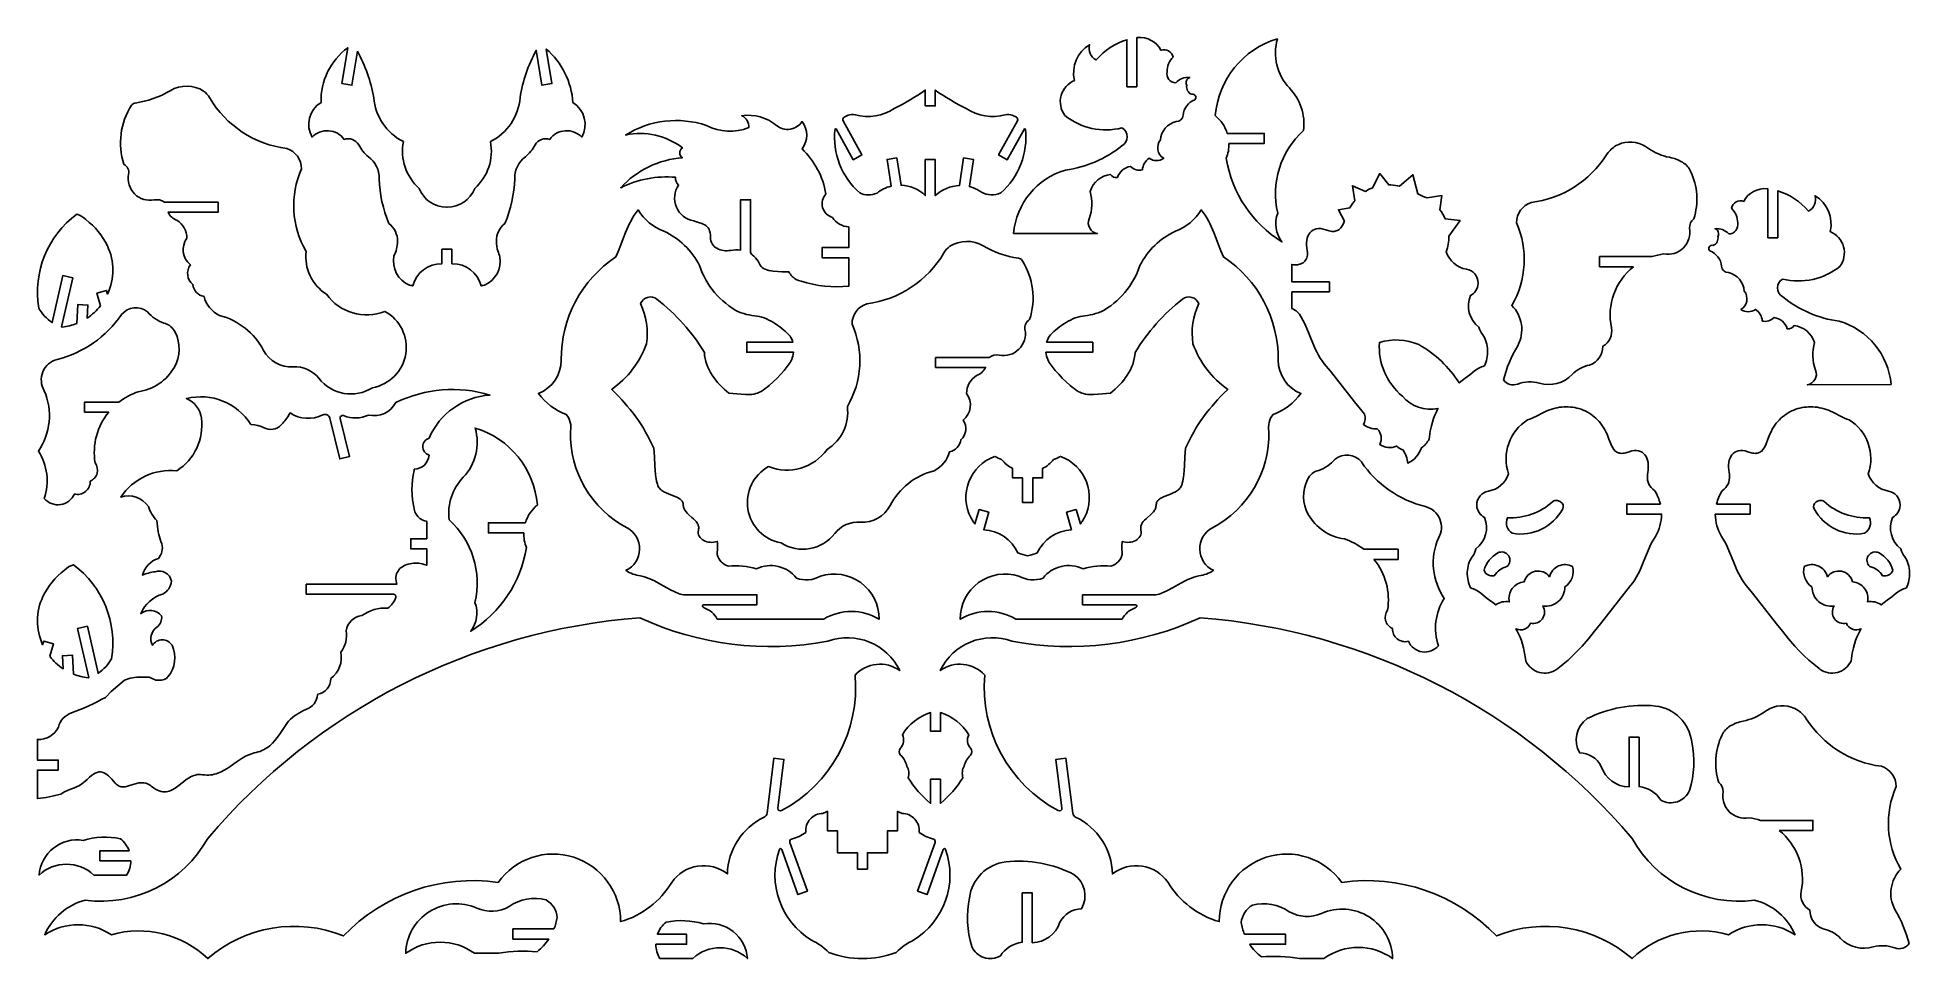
# Model space of a CAD drawing. Extents: x 317 to 902, y 162 to 450.
import ezdxf

# ---------------------------------------------------------------- set-up
doc = ezdxf.new("R2010")
doc.units = 0
doc.layers.add('Default_Layer', color=1, linetype='CONTINUOUS')

msp = doc.modelspace()

# ---------------------------------------------------------------- linework, layer by layer
at = {"layer": 'Default_Layer'}
for points in [[(416.96, 446), (415.22, 435.32), (412.12, 435.83), (413.95, 447.02, 0.247408), (405.57, 429.89, 0.405695), (402.79, 419.09, -0.224185), (407.96, 421.1, -0.224185), (412.79, 418.39, -0.34618), (417.39, 416.71, 0.104908), (420.38, 412.95, -0.250552), (423.74, 406.11, 0.092216), (426.81, 392.14, -0.234251), (429.49, 386.47, -0.112415), (428.38, 381.96, 0.354993), (433.24, 372.82, -0.013077), (434.05, 372.68, -0.002308), (434.24, 372.64, -0.345698), (443.37, 379.54), (443.37, 384.04), (446.5, 384.04), (446.5, 379.54), (446.67, 379.54, -0.340512), (455.63, 372.64, -0.002308), (455.82, 372.68, -0.013077), (456.63, 372.82, 0.344166), (461.5, 381.67, -0.014473), (460.86, 383.51, -0.071998), (460.38, 386.47, -0.234251), (463.06, 392.14, 0.092216), (466.13, 406.11, -0.250552), (469.48, 412.95, 0.104908), (472.47, 416.71, -0.34618), (477.08, 418.39, -0.224185), (481.91, 421.1, -0.224185), (487.08, 419.09, 0.405695), (484.3, 429.89, 0.202612), (475.98, 446.63), (477.75, 435.83), (474.65, 435.32), (472.86, 446.27, 0.085346), (467.8, 431.43, -0.262878), (458.54, 417.71, -0.264519), (453.61, 403.05, -0.30444), (445.02, 397.18, -0.001976), (444.85, 397.18, -0.30435), (436.26, 403.05, -0.264519), (431.32, 417.71, -0.262878), (422.07, 431.43, 0.076528), (416.96, 446)], [(660.61, 434.87), (660.61, 450.2, -0.002403), (660.8, 450.22, -0.305311), (668.14, 446.24, -0.219418), (670.52, 446.06, -0.219418), (671.93, 444.13, 0.197038), (670.03, 439.51, 0.224346), (670.59, 437.14, 0.224346), (672.77, 436.07, -0.241072), (677.11, 437.7, 0.224173), (676.09, 436.71, 0.224173), (676.2, 435.29, 0.376641), (677.76, 432.48, -0.341465), (678.9, 432, -0.341465), (678.71, 430.77, 0.290914), (675.07, 425.94, -0.398613), (672.9, 424, 0.319686), (667.95, 418.21, 0.218257), (667.17, 415.11, 0.218257), (669.02, 412.49, -0.319191), (664.46, 412.49, 0.247857), (662.35, 408.85, -0.255714), (658.59, 409.93, 0.281277), (654.5, 406.45, -0.310088), (652.41, 407.45, 0.293602), (645.98, 402.15, -0.169129), (645.65, 393.54, 0.223329), (645.85, 390.63, 0.223329), (648.21, 388.93), (622.06, 389.02, -0.308905), (638.31, 408.81, 0.138736), (655.94, 416.41, 0.271563), (657.58, 419.19, 0.271563), (655.94, 421.98, -0.233383), (638.08, 425.87, -0.230047), (636.92, 432.06, -0.230047), (641.08, 436.8, -0.324834), (645.83, 447.99, 0.366951), (647.92, 443.23, -0.146447), (657.47, 449.52), (657.47, 434.87), (660.61, 434.87)], [(689.38, 417.11), (700.43, 417.11), (700.43, 420.24), (688.87, 420.24, 0.147836), (685.11, 425.82, -0.309893), (704.56, 449.82, 0.268985), (708.27, 434.48, -0.222888), (712.73, 421.19, 0.273773), (704.63, 395.31, 0.26193), (705.96, 386.37, -0.217372), (688.55, 412.49, 0.102062), (689.38, 417.11)], [(373.39, 398.76), (356.63, 398.76, 0.210131), (353.46, 399.47, -0.249284), (347.31, 401.36, -0.249284), (345.43, 407.51, 0.324985), (343.98, 410.61, -0.227154), (346.35, 429.07, -0.219107), (347.45, 429.76, 0.10176), (358.47, 433.62, -0.282515), (368.88, 433.51, -0.109735), (370.75, 431.44, 0.233379), (394.86, 415.55, -0.319389), (399.49, 409.22, 0.24321), (400.95, 383.4, 0.294312), (407.28, 370.01, 0.344095), (425.55, 364.65, -0.317904), (432.04, 351.34, -0.317904), (421.65, 340.78, -0.385093), (404.88, 343.72, 0.248955), (396.86, 347.3, -0.296344), (387.62, 352.46, 0.211252), (373.8, 363.37, -0.217778), (369, 369.27, -0.335436), (365.51, 373.04, -0.403355), (364.76, 379.19, -0.405957), (363.66, 387.48, 0.26374), (360.55, 393.1, -0.194835), (357.76, 395.62), (373.39, 395.62), (373.39, 398.76)], [(625.78, 421.6, 0.326776), (625.63, 421.76, 0.326776), (625.43, 421.66), (620.11, 412.02), (617.36, 413.54), (623.27, 424.24, 0.206932), (623.33, 424.85, 0.206932), (622.93, 425.31), (621.64, 425.92, 0.181641), (619.46, 426.1, -0.219778), (607.27, 428.04, -0.04155), (597.58, 433.79), (597.58, 428.86), (594.45, 428.86), (594.45, 433.79, -0.04155), (584.76, 428.04, -0.219778), (572.57, 426.1, 0.181641), (570.39, 425.92), (569.1, 425.31, 0.206932), (568.7, 424.85, 0.206932), (568.76, 424.24), (574.66, 413.54), (571.92, 412.02), (566.59, 421.66, 0.326776), (566.39, 421.76, 0.326776), (566.25, 421.6, 0.244468), (573.96, 401.65, 0.219139), (579.37, 401.63, -0.107987), (583.76, 403.76), (582.5, 412.13), (585.6, 412.6), (586.89, 404.07, -0.186011), (594.45, 400.83), (594.45, 412.09), (597.58, 412.09), (597.58, 400.81, -0.184551), (605.12, 403.95), (606.43, 412.6), (609.53, 412.13), (608.26, 403.76), (608.25, 403.62, -0.067087), (610.7, 402.68, -0.033064), (611.99, 401.91, 0.239598), (618.07, 401.65, 0.244468), (625.78, 421.6)], [(539.84, 383.46, 0.217313), (540.38, 382.28), (540.89, 381.85), (541.36, 381.38), (541.79, 380.86), (542.19, 380.31), (542.55, 379.71), (542.86, 379.08), (543.12, 378.68), (543.46, 378.33), (543.9, 378.04), (544.41, 377.79), (544.98, 377.59), (545.6, 377.42), (546.26, 377.29), (546.94, 377.2), (548.33, 377.08), (549.67, 377.03), (551.82, 377.02), (552.04, 376.61), (552.28, 376.23), (552.54, 375.88), (552.82, 375.57), (553.12, 375.29), (553.44, 375.03), (554.12, 374.61), (554.85, 374.28), (555.63, 374.04, 0.09923), (570.56, 372.51), (570.56, 381.42), (562.19, 381.42), (562.19, 384.56), (570.56, 384.56), (570.56, 391.02, -0.233646), (565.45, 394.02, -0.259993), (562.38, 397.11, -0.259993), (563.4, 401.35, 0.159169), (555.93, 415.48, 0.356419), (555.93, 423.96, -0.213563), (552.23, 421.57, -0.213563), (547.98, 422.74, 0.211432), (537.1, 425.78, -0.32476), (539.26, 422.06, -0.212928), (526.09, 422.74, 0.22379), (500.76, 419.75, -0.222171), (518.56, 415.73, 0.256425), (517.71, 414.18, 0.256425), (518.56, 412.64, 0.194255), (499.27, 403.27, -0.138554), (516.4, 406.55, 0.265564), (517.34, 404.12, 0.254183), (516.66, 397.23, 0.254183), (522.07, 392.91), (522.37, 392.8), (523.53, 392.43), (524.58, 392.08), (525.07, 391.89), (525.51, 391.67), (525.92, 391.41), (526.28, 391.11), (526.6, 390.74), (526.86, 390.32), (527.06, 389.81), (527.2, 389.22), (527.28, 388.53), (527.29, 387.74), (527.31, 387.18), (527.41, 386.66), (527.59, 386.17), (527.83, 385.73), (528.14, 385.32), (528.5, 384.96), (528.9, 384.64), (529.35, 384.35), (529.83, 384.12), (530.34, 383.92), (530.86, 383.77), (531.41, 383.66), (531.96, 383.6), (532.52, 383.59), (533.06, 383.62), (533.6, 383.7), (534.4, 383.82), (535.18, 383.88), (535.93, 383.88), (536.65, 383.82), (536.71, 383.81), (536.71, 399.54), (539.84, 399.54), (539.84, 383.46)], [(815.87, 378.61), (805.26, 378.61), (805.26, 381.75), (821.65, 381.75, -0.048279), (825.27, 382.59, 0.249284), (831.43, 384.48, 0.249284), (833.31, 390.63, -0.212078), (834.7, 393.6, 0.191135), (833.69, 408.45, 0.142962), (831.12, 411.27, 0.079899), (827.05, 412.79, -0.10446), (820.58, 415.56, 0.245358), (812.06, 417.16, 0.055993), (809.94, 416.14, 0.09823), (807.36, 413.54, -0.22371), (783.87, 398.67, 0.319389), (779.24, 392.34, -0.24321), (777.78, 366.52, -0.332745), (779.64, 353.87, 0.075276), (775.23, 343.22, 0.348827), (779.64, 341.92, -0.144359), (786.4, 342.25, 0.286358), (796.65, 344.87, -0.150354), (802.09, 347.86, 0.335206), (806.22, 353.72, 0.33032), (808.95, 359.52, -0.284438), (815.87, 378.61)], [(720.77, 370.74), (709.06, 370.74), (709.08, 365.53), (709.55, 365.31), (709.99, 365.05), (710.4, 364.76), (710.77, 364.44), (711.11, 364.1), (711.41, 363.72), (711.98, 362.85), (712.5, 361.94), (712.98, 361), (713.43, 360.04), (714.26, 358.04), (715.06, 355.99), (715.89, 353.95), (716.34, 352.95), (716.82, 351.96), (717.33, 350.99), (717.89, 350.05), (718.51, 349.15), (719.18, 348.29), (721.12, 345.94), (723.01, 343.57), (726.73, 338.79), (728.59, 336.41), (730.47, 334.04), (731.76, 332.47, -0.240294), (731.41, 329.31, 0.185215), (735.75, 327.9, -0.326133), (736.52, 323.02, 0.254413), (741.76, 322.52), (741.92, 322.39), (742.22, 322.17, 0.069309), (743.81, 321.33, -0.106585), (745.34, 317.18, 0.19483), (749.58, 322.01, 0.140536), (751.93, 324.73), (752.03, 325.54), (752.3, 327.18), (752.65, 328.83), (752.97, 329.99), (753.33, 331.12), (753.75, 332.21), (754.22, 333.28), (754.73, 334.31, -0.282381), (743.65, 338.12, -0.240515), (736.41, 354.91, -0.178068), (748.7, 354.26, -0.12473), (761.36, 342.27), (762.29, 343), (763.25, 343.71), (763.98, 344.26), (764.67, 344.83), (766.03, 345.95), (766.73, 346.46), (767.49, 346.92), (768.31, 347.29), (768.75, 347.44), (769.22, 347.57), (769.46, 348.11), (769.67, 348.68), (769.85, 349.28), (770, 349.89), (770.11, 350.53), (770.18, 351.17), (770.22, 351.83), (770.22, 352.48), (770.18, 353.14), (770.1, 353.79), (769.98, 354.42), (769.82, 355.05), (769.62, 355.65), (769.37, 356.22), (769.07, 356.77), (768.73, 357.28), (768.34, 357.85), (768.02, 358.46), (767.75, 359.09), (767.54, 359.74, -0.338595), (764.86, 369.62, 0.27187), (767.27, 373.32), (767.28, 373.52, 0.366597), (763.63, 377.82, -0.281211), (757.33, 383.28, 0.085836), (758.11, 388.12), (761.62, 393), (756.95, 393.57, 0.057074), (755.34, 396.41), (755.88, 400.89), (751.3, 400.13), (750.65, 400.37), (749.92, 400.67), (748.43, 401.38), (748.39, 401.4), (746.87, 407.33), (742.73, 403.78), (742.1, 403.91), (741.4, 404.03), (740.71, 404.11), (740.02, 404.16), (739.33, 404.18), (739.33, 404.18), (736.52, 407.71), (734.3, 403.26), (734.05, 403.16), (733.43, 402.89), (732.82, 402.59), (732.23, 402.26), (732.04, 402.13), (727.97, 403.92), (728.75, 399.23), (728.57, 399.03), (728.13, 398.44), (727.71, 397.82), (727.32, 397.17), (727.22, 396.98), (723.63, 396.38), (725.5, 392.88), (725.38, 392.59), (725.09, 391.93), (724.77, 391.33), (724.4, 390.8), (723.99, 390.35), (723.76, 390.17), (723.51, 390.01), (723.24, 389.87), (722.95, 389.76), (722.64, 389.69), (722.3, 389.64), (721.94, 389.63), (721.55, 389.65), (721.12, 389.71), (720.67, 389.81), (719.67, 390.12), (718.84, 390.37), (718.06, 390.5), (717.35, 390.53), (716.7, 390.45), (716.1, 390.26), (715.58, 389.99), (715.11, 389.63), (714.71, 389.2), (714.37, 388.69), (714.09, 388.12), (713.88, 387.48), (713.74, 386.8), (713.66, 386.07), (713.65, 385.31), (713.71, 384.51), (713.83, 383.68), (713.91, 383.14), (713.94, 382.64), (713.91, 382.17), (713.83, 381.74), (713.72, 381.34), (713.56, 380.98), (713.36, 380.65), (713.12, 380.35), (712.86, 380.09), (712.56, 379.86), (712.24, 379.67), (711.9, 379.5), (711.54, 379.37), (711.16, 379.28), (710.77, 379.21), (710.37, 379.18), (709.96, 379.18), (709.54, 379.21), (709.03, 379.3), (709.05, 373.87), (720.77, 373.87), (720.77, 370.74)], [(857.82, 387.65), (857.82, 402.97, 0.002403), (857.63, 402.99, 0.305311), (850.29, 399.01, 0.219418), (847.91, 398.83, 0.219418), (846.5, 396.9, -0.197038), (848.41, 392.28, -0.224346), (847.84, 389.91, -0.224346), (845.66, 388.84, 0.241072), (841.33, 390.47, -0.224173), (842.35, 389.48, -0.224173), (842.23, 388.06, -0.376641), (840.67, 385.25, 0.341465), (839.54, 384.77, 0.341465), (839.72, 383.54, -0.290914), (843.37, 378.72, 0.398613), (845.53, 376.78, -0.319686), (850.48, 370.99, -0.218257), (851.26, 367.88, -0.218257), (849.41, 365.27, 0.319191), (853.97, 365.27, -0.247857), (856.08, 361.62, 0.255714), (859.84, 362.7, -0.281277), (863.93, 359.22, 0.310088), (866.02, 360.22, -0.293602), (872.45, 354.92, 0.169129), (872.78, 346.31, -0.223329), (872.58, 343.41, -0.223329), (870.22, 341.7), (896.37, 341.79, 0.308905), (880.12, 361.58, -0.138736), (862.49, 369.18, -0.271563), (860.86, 371.96, -0.271563), (862.49, 374.75, 0.233383), (880.35, 378.64, 0.230047), (881.51, 384.84, 0.230047), (877.35, 389.58, 0.324834), (872.6, 400.76, -0.366951), (870.51, 396, 0.146447), (860.96, 402.29), (860.96, 387.65), (857.82, 387.65)], [(336.69, 366.41), (335.53, 370.3), (338.53, 371.2), (338.88, 370.02, 0.221568), (338.79, 385.12, 0.116978), (332.09, 393.31, 0.11841), (329.26, 395.01, 0.281368), (317.33, 365.67, 0.126969), (321.57, 361.13), (324.91, 375.81), (327.97, 375.12), (324.48, 359.77, 0.004558), (324.7, 359.7, 0.065243), (329.21, 360.84), (329.57, 366.8), (332.71, 366.61), (332.46, 362.53, 0.080811), (336.69, 366.41)], [(525.21, 272.92, 0.335074), (524.84, 272.63, 0.335074), (525.01, 272.2), (525.38, 271.97, -0.178321), (529.45, 268.46), (562.71, 268.46, -0.277397), (580.04, 268.43, 0.242022), (574.32, 279.85, 0.242022), (561.7, 281.84, -0.20862), (554.16, 281.25, 0.355906), (541.66, 284.14, 0.098606), (532.93, 285.01, -0.268457), (529.4, 288.7), (529.5, 290.79), (529.5, 291.79), (529.47, 292.27), (529.42, 292.72), (528.88, 292.58), (528.33, 292.48), (527.78, 292.45), (527.23, 292.47), (526.68, 292.53), (526.16, 292.65), (525.66, 292.82), (525.19, 293.03), (524.76, 293.29), (524.38, 293.6), (524.06, 293.95), (523.8, 294.34), (523.62, 294.77), (523.51, 295.24), (523.49, 295.74), (523.57, 296.29), (523.62, 296.61), (523.64, 296.91), (523.63, 297.21), (523.59, 297.49), (523.52, 297.75), (523.42, 298.01), (523.3, 298.26), (523.16, 298.5), (522.82, 298.96), (522.42, 299.4), (521.97, 299.82), (521.5, 300.24), (520.54, 301.08), (520.08, 301.53), (519.67, 301.99), (519.32, 302.5), (519.17, 302.76), (519.04, 303.04), (518.93, 303.33), (518.85, 303.63), (518.8, 303.94), (518.77, 304.27), (518.74, 304.57), (518.67, 304.85), (518.56, 305.11), (518.42, 305.34), (518.24, 305.56), (518.04, 305.77), (517.8, 305.96), (517.54, 306.13), (516.96, 306.46), (516.31, 306.75), (514.89, 307.3), (514.15, 307.58), (513.44, 307.89), (512.76, 308.23), (512.14, 308.62), (511.86, 308.84), (511.6, 309.07), (511.36, 309.33), (511.15, 309.61), (510.98, 309.9), (510.83, 310.23), (510.72, 310.58), (510.65, 310.95), (510.49, 311.6), (510.35, 312.25), (510.15, 313.59), (510.01, 314.96), (509.93, 316.35), (509.81, 319.14), (509.73, 320.53), (509.61, 321.88), (508.37, 324.4), (507.72, 325.66), (507.05, 326.9), (506.35, 328.13), (505.62, 329.33), (504.85, 330.5), (504.03, 331.63), (503.14, 332.79), (502.24, 333.93), (501.31, 335.06), (500.36, 336.18), (499.63, 337.01), (498.66, 338.06), (497.66, 339.1), (496.44, 340.27, 0.15643), (507.3, 354.52, 0.150416), (505.48, 367.06, -0.235326), (507.68, 369.02, -0.235326), (510.57, 368.44, -0.092033), (525.41, 351.77), (525.49, 350.83), (525.64, 349.89), (525.86, 348.98), (526.14, 348.08), (526.48, 347.21), (526.87, 346.35), (527.32, 345.52), (527.82, 344.71), (528.36, 343.92), (528.94, 343.15), (529.56, 342.41), (530.21, 341.7), (530.89, 341.01), (531.6, 340.35), (532.33, 339.72), (533.09, 339.12), (534.29, 339), (535.58, 338.85), (536.9, 338.71), (538.25, 338.63), (538.91, 338.63), (539.57, 338.65), (540.22, 338.7), (540.86, 338.79), (541.47, 338.93), (542.06, 339.11), (542.63, 339.34), (543.16, 339.63), (543.8, 340.05), (544.44, 340.5), (545.08, 340.98), (545.71, 341.49), (546.94, 342.58), (548.13, 343.74), (549.27, 344.96), (550.33, 346.19), (551.31, 347.42), (552.2, 348.62), (552.47, 349.06), (552.71, 349.55), (552.9, 350.08), (553.06, 350.64), (553.18, 351.23), (553.27, 351.84), (553.27, 351.86), (538.63, 351.86), (538.63, 355), (553.05, 355), (552.92, 355.46), (552.72, 355.99), (552.47, 356.47), (552.19, 356.92), (551.86, 357.3), (550.81, 358.31), (550.24, 358.81), (549.63, 359.31), (549, 359.8), (548.35, 360.27), (547.68, 360.73), (546.98, 361.16), (546.27, 361.57), (545.55, 361.94), (544.82, 362.28), (544.08, 362.58), (543.33, 362.83), (542.58, 363.04), (541.82, 363.19), (541.07, 363.29), (540.24, 363.39), (539.41, 363.53), (538.59, 363.71), (537.76, 363.93), (536.94, 364.18), (536.12, 364.46, -0.190512), (523.88, 378.95, 0.172216), (512.74, 389.67, -0.164452), (504.71, 396.35), (504.09, 395.55), (503.51, 394.72), (502.98, 393.86), (502.48, 392.98), (502.01, 392.08), (501.58, 391.16), (501.16, 390.23), (500.77, 389.29), (500.01, 387.37), (499.28, 385.45), (498.54, 383.53), (497.74, 381.66, 0.252633), (480.65, 349.48, -0.310368), (473.55, 338.99, 0.153827), (482.24, 332.43, -0.230174), (483.54, 327.16, 0.284674), (501.23, 296.98, -0.285075), (505.17, 290.24, -0.285075), (500.89, 283.71), (501.41, 283.34), (501.95, 283.03), (502.5, 282.77), (503.07, 282.55), (503.65, 282.36), (504.24, 282.2), (505.48, 281.93), (506.24, 281.75), (506.98, 281.54), (507.7, 281.29), (508.41, 281.01), (509.1, 280.7), (509.77, 280.37), (511.1, 279.67), (513.71, 278.19), (515.04, 277.48), (515.72, 277.15), (516.41, 276.84), (517.34, 276.43, 0.087875), (519.48, 276.05), (541.81, 276.05), (541.81, 272.92), (525.21, 272.92)], [(660.22, 272.92, -0.335074), (660.59, 272.63, -0.335074), (660.42, 272.2), (660.05, 271.97, 0.178321), (655.98, 268.46), (622.72, 268.46, 0.277397), (605.39, 268.43, -0.242022), (611.11, 279.85, -0.242022), (623.73, 281.84, 0.20862), (631.27, 281.25, -0.355906), (643.77, 284.14, -0.098606), (652.5, 285.01, 0.268457), (656.03, 288.7), (655.94, 290.79), (655.93, 291.79), (655.96, 292.27), (656.02, 292.72), (656.55, 292.58), (657.1, 292.48), (657.65, 292.45), (658.21, 292.47), (658.75, 292.53), (659.27, 292.65), (659.78, 292.82), (660.24, 293.03), (660.67, 293.29), (661.05, 293.6), (661.37, 293.95), (661.63, 294.34), (661.82, 294.77), (661.92, 295.24), (661.94, 295.74), (661.87, 296.29), (661.81, 296.61), (661.79, 296.91), (661.8, 297.21), (661.84, 297.49), (661.91, 297.75), (662.01, 298.01), (662.13, 298.26), (662.27, 298.5), (662.61, 298.96), (663.01, 299.4), (663.46, 299.82), (663.93, 300.24), (664.9, 301.08), (665.35, 301.53), (665.76, 301.99), (666.12, 302.5), (666.27, 302.76), (666.4, 303.04), (666.5, 303.33), (666.58, 303.63), (666.64, 303.94), (666.66, 304.27), (666.69, 304.57), (666.76, 304.85), (666.87, 305.11), (667.01, 305.34), (667.19, 305.56), (667.4, 305.77), (667.63, 305.96), (667.89, 306.13), (668.47, 306.46), (669.12, 306.75), (670.55, 307.3), (671.28, 307.58), (671.99, 307.89), (672.67, 308.23), (673.29, 308.62), (673.58, 308.84), (673.84, 309.07), (674.07, 309.33), (674.28, 309.61), (674.46, 309.9), (674.6, 310.23), (674.71, 310.58), (674.78, 310.95), (674.95, 311.6), (675.08, 312.25), (675.29, 313.59), (675.42, 314.96), (675.5, 316.35), (675.62, 319.14), (675.7, 320.53), (675.82, 321.88), (677.07, 324.4), (677.71, 325.66), (678.38, 326.9), (679.08, 328.13), (679.81, 329.33), (680.58, 330.5), (681.4, 331.63), (682.29, 332.79), (683.2, 333.93), (684.12, 335.06), (685.07, 336.18), (685.8, 337.01), (686.77, 338.06), (687.77, 339.1), (688.99, 340.27, -0.15643), (678.14, 354.52, -0.150416), (679.95, 367.06, 0.235326), (677.75, 369.02, 0.235326), (674.87, 368.44, 0.092033), (660.02, 351.77), (659.94, 350.83), (659.79, 349.89), (659.57, 348.98), (659.29, 348.08), (658.95, 347.21), (658.56, 346.35), (658.11, 345.52), (657.62, 344.71), (657.08, 343.92), (656.5, 343.15), (655.88, 342.41), (655.22, 341.7), (654.54, 341.01), (653.83, 340.35), (653.1, 339.72), (652.35, 339.12), (651.14, 339), (649.86, 338.85), (648.53, 338.71), (647.19, 338.63), (646.52, 338.63), (645.86, 338.65), (645.21, 338.7), (644.58, 338.79), (643.96, 338.93), (643.37, 339.11), (642.8, 339.34), (642.27, 339.63), (641.63, 340.05), (640.99, 340.5), (640.35, 340.98), (639.73, 341.49), (638.49, 342.58), (637.3, 343.74), (636.17, 344.96), (635.1, 346.19), (634.12, 347.42), (633.23, 348.62), (632.96, 349.06), (632.73, 349.55), (632.53, 350.08), (632.37, 350.64), (632.25, 351.23), (632.17, 351.84), (632.17, 351.86), (646.8, 351.86), (646.8, 355), (632.39, 355), (632.52, 355.46), (632.72, 355.99), (632.96, 356.47), (633.24, 356.92), (633.57, 357.3), (634.62, 358.31), (635.2, 358.81), (635.8, 359.31), (636.43, 359.8), (637.08, 360.27), (637.76, 360.73), (638.45, 361.16), (639.16, 361.57), (639.88, 361.94), (640.62, 362.28), (641.36, 362.58), (642.11, 362.83), (642.86, 363.04), (643.61, 363.19), (644.36, 363.29), (645.19, 363.39), (646.02, 363.53), (646.85, 363.71), (647.67, 363.93), (648.5, 364.18), (649.32, 364.46, 0.190512), (661.55, 378.95, -0.172216), (672.69, 389.67, 0.164452), (680.72, 396.35), (681.34, 395.55), (681.92, 394.72), (682.45, 393.86), (682.95, 392.98), (683.42, 392.08), (683.86, 391.16), (684.27, 390.23), (684.67, 389.29), (685.42, 387.37), (686.15, 385.45), (686.9, 383.53), (687.7, 381.66, -0.252633), (704.78, 349.48, 0.310368), (711.88, 338.99, -0.153827), (703.19, 332.43, 0.230174), (701.89, 327.16, -0.284674), (684.2, 296.98, 0.285075), (680.26, 290.24, 0.285075), (684.55, 283.71), (684.02, 283.34), (683.49, 283.03), (682.93, 282.77), (682.37, 282.55), (681.79, 282.36), (681.19, 282.2), (679.96, 281.93), (679.19, 281.75), (678.45, 281.54), (677.73, 281.29), (677.03, 281.01), (676.34, 280.7), (675.66, 280.37), (674.34, 279.67), (671.72, 278.19), (670.39, 277.48), (669.71, 277.15), (669.02, 276.84), (668.09, 276.43, -0.087875), (665.95, 276.05), (643.62, 276.05), (643.62, 272.92), (660.22, 272.92)], [(597.67, 350.23), (614.42, 350.23, -0.210131), (617.59, 350.95, 0.249284), (623.74, 352.83, 0.249284), (625.63, 358.99, -0.324985), (627.07, 362.08, 0.227154), (624.71, 380.55, 0.219107), (623.61, 381.24, -0.10176), (612.58, 385.1, 0.282515), (602.17, 384.98, 0.109735), (600.3, 382.92, -0.233379), (576.19, 367.03, 0.319389), (571.56, 360.69, -0.24321), (570.1, 334.88, -0.294312), (563.77, 321.48, -0.344095), (545.5, 316.13, 0.317904), (539.01, 302.81, 0.317904), (549.4, 292.26, 0.385093), (566.17, 295.19, -0.248955), (574.2, 298.78, 0.296344), (583.44, 303.93, -0.211252), (597.25, 314.84, 0.217778), (602.05, 320.75, 0.335436), (605.55, 324.52, 0.403355), (606.29, 330.66, 0.405957), (607.39, 338.95, -0.26374), (610.5, 344.58, 0.194835), (613.29, 347.1), (597.67, 347.1), (597.67, 350.23)], [(339.21, 333.16), (331.66, 333.16), (331.66, 336.3), (342.41, 336.3, -0.085983), (348.45, 339.52, 0.234106), (359.74, 347.21, 0.250187), (359.99, 358.11, 0.241143), (356.42, 360.95, -0.123001), (351.36, 364.47, 0.409147), (343.16, 363.61, -0.184391), (323.13, 349.63, 0.238092), (318.63, 345.75, 0.238092), (319.08, 339.82, -0.25694), (317.23, 320.95, -0.227297), (319.08, 306.15, 0.258228), (324.16, 304.25, 0.258228), (328.47, 307.55, 0.236505), (331.95, 308.31, 0.236505), (333.44, 311.55, 0.229007), (335.58, 314.05, 0.229007), (334.95, 317.27, -0.21456), (339.21, 333.16)], [(428.97, 275.17, 0.244603), (428.87, 275.89, 0.244603), (428.23, 276.22), (400.97, 276.22), (400.97, 279.36), (429.25, 279.36), (429.16, 279.79), (429.04, 280.43), (429, 281.03), (429.01, 281.59), (429.09, 282.12), (429.22, 282.61), (429.41, 283.07), (429.65, 283.49), (429.93, 283.88), (430.26, 284.23), (430.62, 284.55), (431.02, 284.84), (431.46, 285.09), (431.91, 285.31), (432.4, 285.5), (432.9, 285.65), (433.42, 285.77), (433.96, 285.86), (434.5, 285.91), (435.05, 285.94), (435.61, 285.93), (436.16, 285.89), (436.7, 285.81), (437.24, 285.71), (437.77, 285.57), (438.28, 285.41), (438.62, 285.27), (438.62, 290.46), (433.64, 290.46), (433.64, 293.59), (438.62, 293.59), (438.62, 299), (438.41, 299.04), (438, 299.16), (437.6, 299.31), (437.22, 299.5), (436.85, 299.71), (436.5, 299.95), (436.16, 300.22), (435.86, 300.52), (435.58, 300.85), (435.33, 301.21), (435.12, 301.6), (434.94, 302.01), (434.8, 302.45), (434.44, 304.09), (434.18, 305.71), (434.04, 307.31), (433.99, 308.9), (434.03, 310.46), (434.17, 311.98), (434.38, 313.48), (434.67, 314.93), (434.74, 315.31, 0.380687), (439.37, 319.69, -0.328423), (437.41, 322.35, -0.328423), (439.37, 325.02, -0.280914), (458.36, 338.5, 0.188166), (428.97, 336.16, -0.345512), (420.43, 332.24, -0.209535), (412.65, 332.05, 0.281699), (411.84, 331.91, 0.281699), (411.59, 331.13), (414.47, 319.24), (411.43, 318.5), (408.33, 331.23, 0.226843), (407.48, 332.27, 0.226843), (406.14, 332.26, -0.262299), (395.88, 332.89, -0.078899), (393.64, 329.74, -0.362643), (388.33, 328.06), (387.85, 328.28), (386.86, 328.66), (385.82, 328.95), (384.75, 329.17), (383.65, 329.31), (383.64, 329.31, 0.325755), (363.49, 337.36, -0.273167), (368.2, 331.23, -0.287444), (360.49, 314.79, 0.278177), (342.96, 306.57, -0.341099), (351.61, 303.6, 0.110596), (354.29, 299.26), (354.46, 297.48), (354.72, 295.75), (354.87, 294.95), (355.05, 294.18), (355.26, 293.44), (355.5, 292.72), (355.77, 292.01), (355.78, 291.97, -0.262235), (354.74, 287.44, 0.251209), (349.73, 282.22, -0.050272), (353.68, 283.28, -0.218782), (356.93, 282.96, -0.218782), (358.81, 280.29, -0.246305), (356.14, 276.3, 0.222256), (349.24, 270.17, -0.407718), (355.76, 269.47, -0.253299), (354.29, 265.9, 0.379883), (352.89, 260.26, -0.261937), (355.94, 261.98, -0.261937), (359, 260.26, -0.292141), (357.74, 250.42), (357.5, 250.16), (357.23, 249.94), (356.91, 249.75), (356.54, 249.59), (356.13, 249.46), (355.66, 249.37), (355.15, 249.33), (354.58, 249.32), (353.96, 249.36), (351.87, 250.26), (348, 250.26), (345.91, 249.96), (344.12, 249.36), (342.03, 247.58), (339.95, 245.79), (338.16, 244, -0.049328), (327.59, 239.14, 0.25054), (323.49, 234.72, -0.311747), (316.94, 230.86), (316.94, 224.39), (323.42, 224.39), (323.42, 221.26), (316.94, 221.26), (316.94, 212.35, 0.048595), (324.21, 213.77), (324.84, 214.17), (325.44, 214.51), (326.53, 215.02), (327.53, 215.4), (328.47, 215.74), (329.4, 216.11), (329.87, 216.34), (330.35, 216.62), (330.84, 216.95), (331.36, 217.34), (331.9, 217.81), (332.47, 218.37), (333.16, 219.04), (333.81, 219.59), (334.43, 220.02), (335.01, 220.34), (335.58, 220.55), (336.12, 220.67), (336.64, 220.68), (337.15, 220.61), (337.65, 220.44), (338.15, 220.19), (338.64, 219.87), (339.14, 219.47), (339.65, 219), (340.17, 218.46), (341.26, 217.21), (341.56, 216.9), (341.86, 216.63), (342.16, 216.42), (342.46, 216.25), (342.78, 216.13), (343.09, 216.05), (343.41, 216), (343.73, 215.99), (344.39, 216.04), (345.07, 216.19), (345.76, 216.4), (346.46, 216.63), (347.18, 216.87), (347.91, 217.09), (348.65, 217.25), (349.41, 217.33), (349.79, 217.33), (350.17, 217.3), (350.56, 217.23), (350.94, 217.13), (351.34, 216.98), (351.73, 216.79), (352.12, 216.54), (352.52, 216.25), (353.18, 215.75), (353.82, 215.34), (354.43, 215.01), (355.02, 214.77), (355.58, 214.6), (356.13, 214.5), (356.66, 214.46), (357.17, 214.49), (357.66, 214.57), (358.14, 214.7), (358.61, 214.87), (359.07, 215.08), (359.96, 215.61), (360.82, 216.23), (362.54, 217.61), (363.42, 218.28), (364.33, 218.88), (364.8, 219.15), (365.28, 219.38), (365.78, 219.58), (366.29, 219.73), (366.82, 219.84), (367.37, 219.9), (367.94, 219.9), (368.53, 219.83), (369.19, 219.75), (369.84, 219.71), (370.46, 219.71), (371.06, 219.75), (371.64, 219.83), (372.21, 219.94), (372.76, 220.09), (373.29, 220.26), (374.32, 220.69), (375.3, 221.2), (376.26, 221.78), (377.2, 222.41), (379.05, 223.73), (380, 224.39), (380.97, 225.01), (381.97, 225.58), (383.02, 226.08), (384.13, 226.49), (384.72, 226.66), (385.32, 226.79), (385.94, 226.94), (386.53, 227.12), (387.1, 227.34), (387.63, 227.58), (388.15, 227.87), (388.64, 228.17), (389.11, 228.51), (389.56, 228.87), (390.4, 229.66), (391.17, 230.51), (391.89, 231.42), (392.58, 232.37), (393.86, 234.3), (395.13, 236.17), (395.45, 236.6, -0.097768), (400.83, 240.18, 0.305627), (404.53, 244.98, 0.371807), (408.63, 249.87, 0.294317), (411.72, 258.17, 0.219904), (413.43, 264.79, -0.341645), (418.32, 269.56, -0.167886), (426.45, 271.9, 0.15475), (428.97, 275.17)], [(824.24, 304.4), (813.75, 304.4), (813.75, 301.26), (824.61, 301.26, -0.137012), (822.67, 294.28), (822.15, 293.48), (821.63, 292.57), (821.15, 291.63), (820.7, 290.66), (819.86, 288.66), (819.06, 286.62), (818.23, 284.58), (817.78, 283.57), (817.31, 282.58), (816.79, 281.62), (816.23, 280.68), (815.61, 279.77), (814.94, 278.91), (813, 276.56), (811.11, 274.19), (807.39, 269.41), (805.53, 267.03), (803.65, 264.67), (801.74, 262.33), (799.77, 260.04), (798.37, 258.53), (796.91, 257.07), (795.39, 255.67), (793.81, 254.32), (792.2, 253.02), (791.9, 252.79, -0.223332), (786.45, 251.79, -0.223332), (782.19, 255.35), (782.09, 256.17), (781.82, 257.81), (781.47, 259.45), (781.16, 260.61), (780.79, 261.74), (780.37, 262.84), (779.91, 263.9), (779.39, 264.94), (779.11, 265.44, 0.220717), (781.79, 265.27, 0.220717), (783.65, 267.2, 0.305151), (787.37, 268.58, 0.305151), (787.49, 272.54, 0.21575), (792.32, 273.97, 0.21575), (794.43, 278.54, 0.323478), (796.81, 284.89, 0.232228), (792.42, 285.06, 0.232228), (789.59, 281.7, 0.291121), (785.15, 283.41, 0.291121), (781.72, 280.11, 0.215622), (777.96, 278.03, 0.215622), (777.03, 273.83, 0.210443), (772.76, 272.89), (771.84, 273.63), (770.88, 274.33), (770.15, 274.88), (769.46, 275.45), (768.1, 276.58), (767.39, 277.09), (766.64, 277.54), (765.81, 277.92), (765.37, 278.07), (764.91, 278.19), (764.66, 278.73), (764.45, 279.3), (764.27, 279.9), (764.13, 280.52), (764.01, 281.15), (763.94, 281.8), (763.9, 282.45), (763.9, 283.11), (763.94, 283.76), (764.02, 284.41), (764.14, 285.05), (764.3, 285.67), (764.51, 286.27), (764.76, 286.85), (765.05, 287.39), (765.4, 287.91), (765.78, 288.48), (766.1, 289.08), (766.37, 289.71), (766.59, 290.37, 0.338595), (769.26, 300.24, -0.27187), (766.85, 303.94), (766.85, 304.15, -0.366597), (770.49, 308.45, 0.281211), (776.79, 313.9, -0.34784), (782.75, 330.73), (783.47, 330.99), (784.2, 331.3), (785.69, 332), (787.25, 332.83), (787.92, 333.17), (788.59, 333.48), (789.27, 333.75), (789.96, 334), (790.64, 334.21), (791.33, 334.39), (792.03, 334.54), (792.72, 334.65), (793.41, 334.73), (794.1, 334.78), (794.79, 334.8), (795.47, 334.79), (796.15, 334.74), (796.83, 334.66), (797.49, 334.55), (798.15, 334.41), (798.8, 334.23), (799.45, 334.03), (800.08, 333.79), (800.69, 333.52), (801.3, 333.22), (801.89, 332.88), (802.47, 332.52), (803.03, 332.12), (803.57, 331.69), (804.09, 331.23), (804.6, 330.73), (805.08, 330.21), (805.55, 329.65), (805.99, 329.06), (806.41, 328.44), (806.8, 327.79), (807.21, 327.02), (807.57, 326.23), (808.18, 324.67), (808.74, 323.22), (809.04, 322.55), (809.36, 321.95), (809.72, 321.42), (810.13, 320.98), (810.36, 320.79), (810.61, 320.63), (810.88, 320.5), (811.17, 320.39), (811.48, 320.31), (811.82, 320.27), (812.19, 320.26), (812.58, 320.28), (813, 320.34), (813.45, 320.43), (814.45, 320.74), (815.29, 321), (816.06, 321.13), (816.77, 321.15), (817.43, 321.07), (818.02, 320.89), (818.55, 320.62), (819.01, 320.26), (819.42, 319.82), (819.76, 319.31), (820.03, 318.74), (820.24, 318.11), (820.38, 317.43), (820.46, 316.7), (820.47, 315.93), (820.42, 315.13), (820.29, 314.31), (820.21, 313.77), (820.19, 313.27, 0.27742), (822.38, 308.69, -0.087323), (824.24, 304.4)], [(841.8, 304.4), (852.29, 304.4), (852.29, 301.26), (841.42, 301.26, 0.137012), (843.37, 294.28), (843.89, 293.48), (844.41, 292.57), (844.89, 291.63), (845.34, 290.66), (846.18, 288.66), (846.98, 286.62), (847.81, 284.58), (848.26, 283.57), (848.73, 282.58), (849.25, 281.62), (849.81, 280.68), (850.42, 279.77), (851.1, 278.91), (853.04, 276.56), (854.93, 274.19), (858.65, 269.41), (860.51, 267.03), (862.39, 264.67), (864.3, 262.33), (866.27, 260.04), (867.66, 258.53), (869.13, 257.07), (870.65, 255.67), (872.22, 254.32), (873.84, 253.02), (874.13, 252.79, 0.223332), (879.59, 251.79, 0.223332), (883.84, 255.35), (883.94, 256.17), (884.21, 257.81), (884.57, 259.45), (884.88, 260.61), (885.25, 261.74), (885.66, 262.84), (886.13, 263.9), (886.65, 264.94), (886.93, 265.44, -0.220717), (884.25, 265.27, -0.220717), (882.39, 267.2, -0.305151), (878.67, 268.58, -0.305151), (878.55, 272.54, -0.21575), (873.72, 273.97, -0.21575), (871.61, 278.54, -0.323478), (869.23, 284.89, -0.232228), (873.62, 285.06, -0.232228), (876.45, 281.7, -0.291121), (880.89, 283.41, -0.291121), (884.32, 280.11, -0.215622), (888.08, 278.03, -0.215622), (889, 273.83, -0.210443), (893.27, 272.89), (894.2, 273.63), (895.16, 274.33), (895.89, 274.88), (896.58, 275.45), (897.94, 276.58), (898.65, 277.09), (899.4, 277.54), (900.22, 277.92), (900.67, 278.07), (901.13, 278.19), (901.38, 278.73), (901.59, 279.3), (901.77, 279.9), (901.91, 280.52), (902.02, 281.15), (902.1, 281.8), (902.14, 282.45), (902.14, 283.11), (902.1, 283.76), (902.02, 284.41), (901.9, 285.05), (901.74, 285.67), (901.53, 286.27), (901.28, 286.85), (900.98, 287.39), (900.64, 287.91), (900.26, 288.48), (899.94, 289.08), (899.67, 289.71), (899.45, 290.37, -0.338595), (896.78, 300.24, 0.27187), (899.19, 303.94), (899.19, 304.15, 0.366597), (895.55, 308.45, -0.281211), (889.25, 313.9, 0.34784), (883.29, 330.73), (882.57, 330.99), (881.84, 331.3), (880.35, 332), (878.79, 332.83), (878.12, 333.17), (877.45, 333.48), (876.77, 333.75), (876.08, 334), (875.4, 334.21), (874.7, 334.39), (874.01, 334.54), (873.32, 334.65), (872.63, 334.73), (871.94, 334.78), (871.25, 334.8), (870.57, 334.79), (869.89, 334.74), (869.21, 334.66), (868.54, 334.55), (867.88, 334.41), (867.23, 334.23), (866.59, 334.03), (865.96, 333.79), (865.34, 333.52), (864.74, 333.22), (864.15, 332.88), (863.57, 332.52), (863.01, 332.12), (862.47, 331.69), (861.94, 331.23), (861.44, 330.73), (860.95, 330.21), (860.49, 329.65), (860.05, 329.06), (859.63, 328.44), (859.24, 327.79), (858.83, 327.02), (858.47, 326.23), (857.86, 324.67), (857.3, 323.22), (857, 322.55), (856.68, 321.95), (856.32, 321.42), (855.91, 320.98), (855.68, 320.79), (855.43, 320.63), (855.16, 320.5), (854.87, 320.39), (854.55, 320.31), (854.22, 320.27), (853.85, 320.26), (853.46, 320.28), (853.04, 320.34), (852.59, 320.43), (851.58, 320.74), (850.75, 321), (849.98, 321.13), (849.26, 321.15), (848.61, 321.07), (848.02, 320.89), (847.49, 320.62), (847.02, 320.26), (846.62, 319.82), (846.28, 319.31), (846.01, 318.74), (845.8, 318.11), (845.65, 317.43), (845.58, 316.7), (845.57, 315.93), (845.62, 315.13), (845.75, 314.31), (845.83, 313.77), (845.85, 313.27, -0.27742), (843.66, 308.69, 0.087323), (841.8, 304.4)], [(468.94, 295.42), (457.9, 295.42), (457.9, 298.56), (469.46, 298.56, -0.147836), (473.21, 304.14, 0.309893), (453.76, 328.14, -0.268985), (450.05, 312.8, 0.222888), (445.59, 299.51, -0.273773), (453.69, 273.63, -0.26193), (452.36, 264.68, 0.217372), (469.78, 290.8, -0.102062), (468.94, 295.42)], [(640.18, 296.41), (638.61, 301.83), (641.62, 302.7), (642.93, 298.21, 0.006684), (643.48, 298.92, 0.215062), (645.29, 310, 0.215062), (638.18, 318.7, -0.038284), (636.68, 319.33, -0.02819), (634.59, 318.3, -0.106222), (631.15, 315.54), (631.15, 312.57), (628.03, 312.57), (628.03, 304.85), (624.89, 304.85), (624.89, 312.57), (621.76, 312.57), (621.76, 315.54, -0.106222), (618.33, 318.3, -0.02819), (616.23, 319.33, -0.038284), (614.73, 318.7, 0.215062), (607.62, 310, 0.215062), (609.43, 298.92, 0.006684), (609.99, 298.21), (611.29, 302.7), (614.31, 301.83), (612.73, 296.41, -0.277526), (623.44, 289.15, 0.023548), (626.46, 288.24, 0.023548), (629.47, 289.15, -0.277526), (640.18, 296.41)], [(734.72, 287.13), (742.26, 287.13), (742.26, 290.27), (731.51, 290.27, 0.085983), (725.48, 293.5, -0.234106), (714.19, 301.18, -0.250187), (713.94, 312.08, -0.241143), (717.5, 314.92, 0.123001), (722.56, 318.45, -0.409147), (730.77, 317.58, 0.184391), (750.8, 303.61, -0.238092), (755.3, 299.72, -0.238092), (754.85, 293.79, 0.25694), (756.69, 274.92, 0.227297), (754.85, 260.12, -0.258228), (749.76, 258.23, -0.258228), (745.46, 261.53, -0.236505), (741.97, 262.28, -0.236505), (740.49, 265.52, -0.229007), (738.35, 268.02, -0.229007), (738.97, 271.25, 0.21456), (734.72, 287.13)], [(790.61, 305.17, -0.196973), (776.42, 300.12, 0.372008), (777.96, 295.28, 0.326515), (793.71, 302.97, 0.384656), (793.18, 305.03, 0.085233), (792.06, 305.53, 0.24935), (790.61, 305.17)], [(875.42, 305.17, 0.196973), (889.61, 300.12, -0.372008), (888.08, 295.28, -0.326515), (872.33, 302.97, -0.384656), (872.85, 305.03, -0.085233), (873.98, 305.53, -0.24935), (875.42, 305.17)], [(772.33, 282.02, -0.186202), (776.29, 284.89, 0.384667), (776.78, 288.31, 0.384667), (773.43, 289.14, 0.206231), (769.14, 283.75, 0.399524), (772.33, 282.02)], [(893.71, 282.02, 0.186202), (889.75, 284.89, -0.384667), (889.26, 288.31, -0.384667), (892.61, 289.14, -0.206231), (896.9, 283.75, -0.399524), (893.71, 282.02)], [(320.76, 256.83), (321.92, 260.71), (318.91, 261.61), (318.56, 260.43, -0.221568), (318.65, 275.53, -0.116978), (325.35, 283.73, -0.11841), (328.18, 285.43, -0.281368), (340.11, 256.08, -0.126969), (335.87, 251.54), (332.54, 266.23), (329.48, 265.53), (332.96, 250.18, -0.004558), (332.74, 250.12, -0.065243), (328.23, 251.25), (327.87, 257.21), (324.73, 257.02), (324.98, 252.94, -0.080811), (320.76, 256.83)], [(544.12, 206.53, 0.257388), (545.02, 207.77), (547.17, 224.97), (550.28, 224.58), (548.39, 209.41, 0.279785), (548.72, 208.66, 0.279785), (549.53, 208.61, 0.301445), (572.52, 250.93, -0.384021), (586.46, 252.35, 0.384932), (564.02, 261.56, -0.155666), (505.19, 268.88, 0.2003), (370.18, 199.93, -0.306037), (331.88, 180.59, 0.232449), (319.23, 169.81, -0.298337), (340.06, 169.81, -0.265564), (370.18, 162.37, -0.28254), (412.58, 169.43, -0.242007), (460.93, 186.17, -0.325967), (484.56, 194.01, -0.325967), (499.24, 173.9, 0.189211), (515.23, 186.17, -0.207856), (523.34, 191.26, -0.207856), (532.6, 188.8, -0.285176), (544.12, 206.53)], [(641.46, 206.53, -0.257388), (640.56, 207.77), (638.41, 224.97), (635.3, 224.58), (637.19, 209.41, -0.279785), (636.86, 208.66, -0.279785), (636.05, 208.61, -0.301445), (613.06, 250.93, 0.384021), (599.12, 252.35, -0.384932), (621.56, 261.56, 0.155666), (680.38, 268.88, -0.2003), (815.39, 199.93, 0.306037), (853.7, 180.59, -0.232449), (866.35, 169.81, 0.298337), (845.52, 169.81, 0.265564), (815.39, 162.37, 0.28254), (772.99, 169.43, 0.242007), (724.64, 186.17, 0.325967), (701.01, 194.01, 0.325967), (686.34, 173.9, -0.189211), (670.34, 186.17, 0.207856), (662.23, 191.26, 0.207856), (652.98, 188.8, 0.285176), (641.46, 206.53)], [(817.58, 231.59), (817.58, 216.13, -0.227888), (824.41, 211.86, 0.210927), (829.55, 211.38, 0.210927), (833.37, 214.85, 0.123718), (834.07, 230.05, 0.343513), (822.74, 241.29, 0.143637), (801.39, 237.34, 0.384555), (799.02, 226.62, -0.276667), (805.78, 222.4, 0.317679), (814.44, 215.99), (814.44, 231.59), (817.58, 231.59)], [(861.34, 202.4), (871.95, 202.4), (871.95, 205.54), (855.56, 205.54, 0.048279), (851.94, 206.39, -0.249284), (845.79, 208.27, -0.249284), (843.91, 214.43, 0.212078), (842.52, 217.39, -0.191135), (843.52, 232.25, -0.142962), (846.09, 235.06, -0.079899), (850.17, 236.59, 0.10446), (856.64, 239.36, -0.245358), (865.15, 240.96, -0.055993), (867.27, 239.94, -0.09823), (869.86, 237.33, 0.22371), (893.34, 222.46, -0.319389), (897.97, 216.13, 0.24321), (899.43, 190.32, 0.332745), (897.57, 177.66, -0.075276), (901.98, 167.02, -0.348827), (897.57, 165.71, 0.144359), (890.81, 166.04, -0.286358), (880.56, 168.67, 0.150354), (875.12, 171.66, -0.335206), (870.99, 177.52, -0.33032), (868.26, 183.31, 0.284438), (861.34, 202.4)], [(599.24, 218.46), (599.24, 210.87, 0.080349), (606.24, 218.88, -0.195456), (606.6, 222.51, -0.127218), (608.58, 225.96, 0.393304), (608.63, 228.08, -0.303278), (608.05, 232.32, 0.183062), (599.24, 239.24), (599.24, 233.39), (596.1, 233.39), (596.1, 239.24, 0.183062), (587.29, 232.32, -0.303278), (586.71, 228.08, 0.393304), (586.76, 225.96, -0.127218), (588.74, 222.51, -0.195456), (589.11, 218.88, 0.080349), (596.1, 210.87), (596.1, 218.46), (599.24, 218.46)], [(597.54, 198.66, 0.210757), (597.5, 199.28, 0.210757), (597.01, 199.67, -0.095658), (592.53, 201.81, 0.214629), (591.2, 205.95, 0.214629), (587.21, 207.7, -0.018838), (585.79, 208.4), (585.79, 202.29), (582.67, 202.29), (582.67, 195.41), (576.4, 195.41), (576.4, 190.34), (573.26, 190.34), (573.26, 195.41), (567, 195.41), (567, 202.29), (563.88, 202.29), (563.88, 208.4, -0.018838), (562.46, 207.7, 0.214629), (558.47, 205.95, 0.214629), (557.13, 201.81, -0.095658), (552.66, 199.67, 0.210757), (552.17, 199.28, 0.210757), (552.12, 198.66), (557.61, 183.44), (554.66, 182.37), (549.58, 196.46, 0.316825), (549.22, 196.71, 0.316825), (548.86, 196.46, 0.354943), (558.91, 168.11, -0.090522), (564.3, 164.28, 0.181698), (585.36, 164.28, -0.090522), (590.75, 168.11, 0.354943), (600.81, 196.46, 0.316825), (600.45, 196.71, 0.316825), (600.09, 196.46), (595.01, 182.37), (592.06, 183.44), (597.54, 198.66)], [(346.11, 192.92), (336.45, 192.92), (336.45, 196.06), (345.57, 196.06, 0.134987), (342.89, 199.81, 0.124749), (331.2, 199.3, 0.210329), (321.94, 196.91, 0.210329), (317.45, 188.46, -0.394071), (334.56, 188.46), (344.81, 188.46, 0.136042), (346.11, 192.92)], [(624.76, 182.9), (624.76, 167.44, 0.227888), (617.93, 163.17, -0.210927), (612.79, 162.69, -0.210927), (608.97, 166.16, -0.123718), (608.27, 181.36, -0.343513), (619.6, 192.6, -0.143637), (640.95, 188.65, -0.384555), (643.32, 177.93, 0.276667), (636.56, 173.72, -0.317679), (627.9, 167.31), (627.9, 182.9), (624.76, 182.9)], [(478.39, 171.6), (465.56, 171.6), (465.56, 168.46), (476.75, 168.46, -0.077926), (473.12, 164.5, 0.06459), (461.16, 164), (453.58, 164, 0.322495), (432.07, 164, -0.250497), (439.41, 176.99, -0.250497), (454.28, 178.11, 0.238926), (464.38, 178.65, -0.21832), (475.92, 180.7, -0.237572), (479.41, 175.22, -0.054439), (478.39, 171.6)], [(694.23, 169.96), (707.07, 169.96), (707.07, 166.83), (695.88, 166.83, 0.077926), (699.51, 162.86, -0.06459), (711.46, 162.37), (719.05, 162.37, -0.322495), (740.55, 162.37, 0.250497), (733.22, 175.36, 0.250497), (718.34, 176.47, -0.238926), (708.24, 177.01, 0.21832), (696.7, 179.07, 0.237572), (693.22, 173.59, 0.054439), (694.23, 169.96)], [(510.21, 166.83), (519.87, 166.83), (519.87, 169.97), (510.75, 169.97, -0.134987), (513.43, 173.72, -0.124749), (525.12, 173.21, -0.210329), (534.38, 170.82, -0.210329), (538.87, 162.37, 0.394071), (521.76, 162.37), (511.51, 162.37, -0.136042), (510.21, 166.83)]]:
    msp.add_lwpolyline(points, format="xyb", close=True, dxfattribs=at)

doc.saveas('drawing.dxf')
